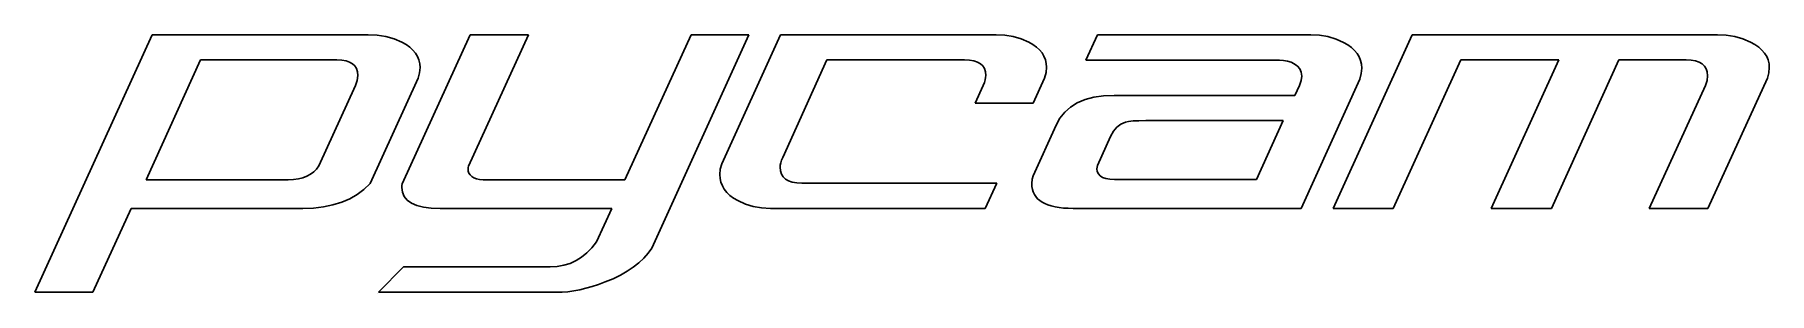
# Model space of a CAD drawing. Extents: x 0 to 101, y 0 to 15.
import ezdxf

# ---------------------------------------------------------------- set-up
doc = ezdxf.new("R2010")
doc.units = 0
doc.layers.get('0').update_dxf_attribs({"linetype": 'CONTINUOUS'})

msp = doc.modelspace()

# ---------------------------------------------------------------- linework, layer by layer
at = {"color": 0}
for p, q in [((6.81706, 15.0001), (0, 0.056424)), ((19.345, 15.0001), (6.81706, 15.0001)), ((19.8736, 14.9732), (19.345, 15.0001)), ((20.3743, 14.8924), (19.8736, 14.9732)), ((20.8471, 14.7575), (20.3743, 14.8924)), ((21.2919, 14.5687), (20.8471, 14.7575)), ((21.5424, 14.4271), (21.2919, 14.5687)), ((25.2692, 15.0001), (21.3169, 6.34858)), ((21.7594, 14.2732), (21.5424, 14.4271)), ((21.9431, 14.1069), (21.7594, 14.2732)), ((22.0932, 13.9282), (21.9431, 14.1069)), ((25.1563, 7.37799), (28.6399, 15.0001)), ((28.6399, 15.0001), (25.2692, 15.0001)), ((38.0781, 15.0001), (34.2389, 6.57329)), ((35.7932, 2.62115), (41.4296, 15.0001)), ((41.4296, 15.0001), (38.0781, 15.0001)), ((43.2622, 15.0001), (39.8544, 7.5089)), ((55.7721, 15.0001), (43.2622, 15.0001)), ((56.2832, 14.9732), (55.7721, 15.0001)), ((56.769, 14.8924), (56.2832, 14.9732)), ((57.2293, 14.7575), (56.769, 14.8924)), ((57.664, 14.5687), (57.2293, 14.7575)), ((57.9053, 14.4315), (57.664, 14.5687)), ((58.1143, 14.2813), (57.9053, 14.4315)), ((58.2913, 14.1179), (58.1143, 14.2813)), ((58.436, 13.9417), (58.2913, 14.1179)), ((61.6436, 15.0001), (60.9685, 13.5199)), ((74.0212, 15.0001), (61.6436, 15.0001)), ((74.5344, 14.9719), (74.0212, 15.0001)), ((75.0238, 14.8876), (74.5344, 14.9719)), ((75.4893, 14.7471), (75.0238, 14.8876)), ((79.9122, 15.0001), (75.3251, 4.92513)), ((75.9312, 14.5507), (75.4893, 14.7471)), ((76.1774, 14.4085), (75.9312, 14.5507)), ((76.3904, 14.2533), (76.1774, 14.4085)), ((76.5707, 14.0854), (76.3904, 14.2533)), ((97.6094, 15.0001), (79.9122, 15.0001)), ((98.1299, 14.9732), (97.6094, 15.0001)), ((98.6249, 14.8924), (98.1299, 14.9732)), ((99.0944, 14.7575), (98.6249, 14.8924)), ((99.5383, 14.5687), (99.0944, 14.7575)), ((99.7928, 14.4271), (99.5383, 14.5687)), ((100.013, 14.2732), (99.7928, 14.4271)), ((100.2, 14.1069), (100.013, 14.2732)), ((100.353, 13.9282), (100.2, 14.1069)), ((6.46007, 6.59131), (9.62554, 13.5393)), ((9.62554, 13.5393), (17.5287, 13.5393)), ((17.5287, 13.5393), (17.814, 13.5253)), ((17.814, 13.5253), (18.0613, 13.4832)), ((18.0613, 13.4832), (18.2703, 13.413)), ((18.2703, 13.413), (18.4415, 13.3148)), ((18.4415, 13.3148), (18.5744, 13.1885)), ((18.5744, 13.1885), (18.6694, 13.034)), ((22.21, 13.7371), (22.0932, 13.9282)), ((22.2933, 13.5337), (22.21, 13.7371)), ((22.3435, 13.3181), (22.2933, 13.5337)), ((22.3319, 12.7853), (22.3601, 13.0902)), ((22.3601, 13.0902), (22.3435, 13.3181)), ((43.3944, 7.8839), (45.9589, 13.5393)), ((45.9589, 13.5393), (53.9365, 13.5393)), ((53.9365, 13.5393), (54.2263, 13.5253)), ((54.2263, 13.5253), (54.4774, 13.4832)), ((54.4774, 13.4832), (54.6897, 13.413)), ((54.6897, 13.413), (54.8636, 13.3148)), ((54.8636, 13.3148), (54.9987, 13.1885)), ((54.9987, 13.1885), (55.0954, 13.034)), ((58.5486, 13.7526), (58.436, 13.9417)), ((58.629, 13.5505), (58.5486, 13.7526)), ((58.6774, 13.3356), (58.629, 13.5505)), ((58.6656, 12.8), (58.6935, 13.1078)), ((58.6935, 13.1078), (58.6774, 13.3356)), ((60.9685, 13.5199), (72.2051, 13.5199)), ((72.2051, 13.5199), (72.4488, 13.5072)), ((72.4488, 13.5072), (72.6733, 13.469)), ((72.6733, 13.469), (72.8792, 13.4048)), ((72.8792, 13.4048), (73.0663, 13.3146)), ((73.0663, 13.3146), (73.2547, 13.1787)), ((73.2547, 13.1787), (73.3896, 13.015)), ((76.7182, 13.9047), (76.5707, 14.0854)), ((76.8328, 13.711), (76.7182, 13.9047)), ((76.9146, 13.5046), (76.8328, 13.711)), ((76.9636, 13.2852), (76.9146, 13.5046)), ((76.98, 13.0528), (76.9636, 13.2852)), ((78.8074, 4.92513), (82.7207, 13.5393)), ((82.7207, 13.5393), (88.4135, 13.5393)), ((88.4135, 13.5393), (84.4821, 4.92513)), ((87.9835, 4.92513), (91.8972, 13.5393)), ((91.8972, 13.5393), (95.7929, 13.5393)), ((95.7929, 13.5393), (96.0869, 13.525)), ((96.0869, 13.525), (96.3417, 13.4819)), ((96.3417, 13.4819), (96.5572, 13.4103)), ((96.5572, 13.4103), (96.7336, 13.3098)), ((96.7336, 13.3098), (96.8707, 13.1808)), ((96.8707, 13.1808), (96.9688, 13.023)), ((100.471, 13.7371), (100.353, 13.9282)), ((100.556, 13.5337), (100.471, 13.7371)), ((100.607, 13.3181), (100.556, 13.5337)), ((100.596, 12.7853), (100.624, 13.0902)), ((100.624, 13.0902), (100.607, 13.3181)), ((18.7126, 12.3454), (18.6147, 12.0593)), ((18.6694, 13.034), (18.7265, 12.8515)), ((18.7456, 12.6407), (18.7126, 12.3454)), ((18.7265, 12.8515), (18.7456, 12.6407)), ((19.4564, 6.3666), (22.2468, 12.4714)), ((22.2468, 12.4714), (22.3319, 12.7853)), ((55.0889, 12.2226), (55.0237, 12.0593)), ((55.1354, 12.3737), (55.0889, 12.2226)), ((55.0954, 13.034), (55.1533, 12.8515)), ((55.1633, 12.5131), (55.1354, 12.3737)), ((55.1533, 12.8515), (55.1726, 12.6407)), ((55.1726, 12.6407), (55.1633, 12.5131)), ((57.9258, 11.0299), (58.5819, 12.4714)), ((58.5819, 12.4714), (58.6656, 12.8)), ((73.4647, 12.3454), (73.3668, 12.0593)), ((73.3896, 13.015), (73.4706, 12.8233)), ((73.4603, 4.92513), (76.8686, 12.416)), ((73.4978, 12.6037), (73.4647, 12.3454)), ((73.4706, 12.8233), (73.4978, 12.6037)), ((76.8686, 12.416), (76.9519, 12.7438)), ((76.9519, 12.7438), (76.98, 13.0528)), ((97.0142, 12.3404), (96.9161, 12.0593)), ((96.9688, 13.023), (97.0275, 12.8365)), ((97.0471, 12.6213), (97.0142, 12.3404)), ((97.0275, 12.8365), (97.0471, 12.6213)), ((97.0661, 4.92513), (100.511, 12.4714)), ((100.511, 12.4714), (100.596, 12.7853)), ((18.6147, 12.0593), (16.48, 7.3974)), ((55.0237, 12.0593), (54.5553, 11.0299)), ((60.9315, 11.2367), (60.4822, 11.0482)), ((61.4371, 11.3714), (60.9315, 11.2367)), ((61.9988, 11.4522), (61.4371, 11.3714)), ((62.6167, 11.4791), (61.9988, 11.4522)), ((73.1036, 11.4791), (62.6167, 11.4791)), ((73.3668, 12.0593), (73.1036, 11.4791)), ((96.9161, 12.0593), (93.6582, 4.92513)), ((54.5553, 11.0299), (57.9258, 11.0299)), ((59.4708, 10.16), (59.2458, 9.7564)), ((59.7519, 10.5099), (59.4708, 10.16)), ((60.089, 10.8059), (59.7519, 10.5099)), ((60.4822, 11.0482), (60.089, 10.8059)), ((59.2458, 9.7564), (57.9163, 6.81565)), ((61.6436, 7.41536), (62.4114, 9.10058)), ((62.4114, 9.10058), (62.5774, 9.39794)), ((62.5774, 9.39794), (62.7763, 9.63465)), ((62.7763, 9.63465), (63.0079, 9.81033)), ((63.0079, 9.81033), (63.2725, 9.92469)), ((63.2725, 9.92469), (63.4586, 9.96614)), ((63.4586, 9.96614), (63.7172, 9.99544)), ((63.7172, 9.99544), (64.0483, 10.0129)), ((64.0483, 10.0129), (64.4521, 10.0186)), ((64.4521, 10.0186), (72.4296, 10.0186)), ((72.4296, 10.0186), (70.8751, 6.61035)), ((16.1858, 7.04465), (16.0012, 6.90608)), ((16.3456, 7.20844), (16.1858, 7.04465)), ((16.48, 7.3974), (16.3456, 7.20844)), ((25.1368, 7.21007), (25.1418, 7.29867)), ((25.1506, 7.08117), (25.1368, 7.21007)), ((25.1418, 7.29867), (25.1563, 7.37799)), ((25.1918, 6.96636), (25.1506, 7.08117)), ((39.7706, 7.19575), (39.7425, 6.8915)), ((39.8544, 7.5089), (39.7706, 7.19575)), ((43.2442, 7.32156), (43.2535, 7.44125)), ((43.2638, 7.10221), (43.2442, 7.32156)), ((43.2535, 7.44125), (43.2817, 7.57482)), ((43.3225, 6.91211), (43.2638, 7.10221)), ((43.2817, 7.57482), (43.3286, 7.72239)), ((43.3286, 7.72239), (43.3944, 7.8839)), ((61.6221, 7.22683), (61.6436, 7.41536)), ((61.6421, 7.06342), (61.6221, 7.22683)), ((61.7037, 6.92507), (61.6421, 7.06342)), ((14.701, 6.59131), (6.46007, 6.59131)), ((15.0113, 6.60389), (14.701, 6.59131)), ((15.2964, 6.64165), (15.0113, 6.60389)), ((15.5565, 6.70464), (15.2964, 6.64165)), ((15.7914, 6.79275), (15.5565, 6.70464)), ((16.0012, 6.90608), (15.7914, 6.79275)), ((19.1007, 6.02886), (19.4564, 6.3666)), ((21.3033, 6.25), (21.2989, 6.14187)), ((21.2989, 6.14187), (21.3338, 5.85667)), ((21.3169, 6.34858), (21.3033, 6.25)), ((25.2607, 6.86561), (25.1918, 6.96636)), ((25.3569, 6.77903), (25.2607, 6.86561)), ((25.4807, 6.70649), (25.3569, 6.77903)), ((25.6321, 6.64806), (25.4807, 6.70649)), ((25.811, 6.60363), (25.6321, 6.64806)), ((26.0174, 6.57329), (25.811, 6.60363)), ((34.2389, 6.57329), (26.0174, 6.57329)), ((39.7425, 6.8915), (39.7589, 6.65901)), ((39.7589, 6.65901), (39.8079, 6.43869)), ((39.8079, 6.43869), (39.8899, 6.23068)), ((39.8899, 6.23068), (40.0044, 6.03489)), ((43.4204, 6.75131), (43.3225, 6.91211)), ((43.5575, 6.61974), (43.4204, 6.75131)), ((43.7339, 6.51747), (43.5575, 6.61974)), ((43.9494, 6.44439), (43.7339, 6.51747)), ((44.2043, 6.40061), (43.9494, 6.44439)), ((44.4983, 6.38596), (44.2043, 6.40061)), ((55.809, 6.38596), (44.4983, 6.38596)), ((55.1353, 4.92513), (55.809, 6.38596)), ((57.8604, 6.61963), (57.8418, 6.3666)), ((57.8418, 6.3666), (57.8511, 6.19211)), ((57.8511, 6.19211), (57.8792, 6.02886)), ((57.9163, 6.81565), (57.8604, 6.61963)), ((61.8071, 6.81179), (61.7037, 6.92507)), ((61.9518, 6.72368), (61.8071, 6.81179)), ((62.1383, 6.66075), (61.9518, 6.72368)), ((62.3664, 6.62299), (62.1383, 6.66075)), ((62.6361, 6.61035), (62.3664, 6.62299)), ((70.8751, 6.61035), (62.6361, 6.61035)), ((16.7604, 5.01531), (17.3035, 5.12799)), ((17.3035, 5.12799), (17.809, 5.28564)), ((17.809, 5.28564), (18.2771, 5.48839)), ((18.2771, 5.48839), (18.7076, 5.73611)), ((18.7076, 5.73611), (19.1007, 6.02886)), ((21.3338, 5.85667), (21.4382, 5.60949)), ((21.4382, 5.60949), (21.6122, 5.40033)), ((21.6122, 5.40033), (21.8558, 5.22922)), ((21.8558, 5.22922), (22.1693, 5.09619)), ((22.1693, 5.09619), (22.5522, 5.00119)), ((40.0044, 6.03489), (40.1518, 5.8514)), ((40.1518, 5.8514), (40.3321, 5.68018)), ((40.3321, 5.68018), (40.5453, 5.52126)), ((40.5453, 5.52126), (40.7914, 5.37457)), ((40.7914, 5.37457), (41.2251, 5.17817)), ((41.2251, 5.17817), (41.685, 5.03771)), ((41.685, 5.03771), (42.1707, 4.95329)), ((57.8792, 6.02886), (57.9261, 5.8769)), ((57.9261, 5.8769), (57.9917, 5.73611)), ((57.9917, 5.73611), (58.0758, 5.60661)), ((58.0758, 5.60661), (58.1789, 5.48839)), ((58.1789, 5.48839), (58.3007, 5.3814)), ((58.3007, 5.3814), (58.4411, 5.28564)), ((58.4411, 5.28564), (58.6003, 5.20117)), ((58.6003, 5.20117), (58.7782, 5.12799)), ((58.7782, 5.12799), (58.9747, 5.06597)), ((58.9747, 5.06597), (59.19, 5.01531)), ((3.37076, 0.056424), (5.59896, 4.92513)), ((5.59896, 4.92513), (15.5621, 4.92513)), ((15.5621, 4.92513), (16.18, 4.94769)), ((16.18, 4.94769), (16.7604, 5.01531)), ((22.5522, 5.00119), (23.0049, 4.94417)), ((23.0049, 4.94417), (23.5271, 4.92513)), ((23.5271, 4.92513), (33.4712, 4.92513)), ((33.4712, 4.92513), (32.5907, 2.97814)), ((42.1707, 4.95329), (42.6818, 4.92513)), ((42.6818, 4.92513), (55.1353, 4.92513)), ((59.19, 5.01531), (59.424, 4.97586)), ((59.424, 4.97586), (59.6767, 4.94769)), ((59.6767, 4.94769), (59.9482, 4.93078)), ((59.9482, 4.93078), (60.2382, 4.92513)), ((60.2382, 4.92513), (73.4603, 4.92513)), ((75.3251, 4.92513), (78.8074, 4.92513)), ((84.4821, 4.92513), (87.9835, 4.92513)), ((93.6582, 4.92513), (97.0661, 4.92513)), ((31.7286, 2.09885), (31.4014, 1.89594)), ((32.036, 2.34685), (31.7286, 2.09885)), ((32.3233, 2.63997), (32.036, 2.34685)), ((32.5907, 2.97814), (32.3233, 2.63997)), ((35.0449, 1.76606), (35.3293, 2.03543)), ((35.3293, 2.03543), (35.5787, 2.32047)), ((35.5787, 2.32047), (35.7932, 2.62115)), ((21.3928, 1.53526), (19.9499, 0.056424)), ((29.8936, 1.53526), (21.3928, 1.53526)), ((30.3003, 1.55783), (29.8936, 1.53526)), ((30.6872, 1.62543), (30.3003, 1.55783)), ((31.0543, 1.73817), (30.6872, 1.62543)), ((31.4014, 1.89594), (31.0543, 1.73817)), ((33.5561, 0.846463), (33.981, 1.05263)), ((33.981, 1.05263), (34.3708, 1.27463)), ((34.3708, 1.27463), (34.7254, 1.51247)), ((34.7254, 1.51247), (35.0449, 1.76606)), ((0, 0.056424), (3.37076, 0.056424)), ((19.8756, 0), (19.8756, 0)), ((19.9499, 0.056424), (30.2867, 0.056424)), ((30.2867, 0.056424), (30.605, 0.065809)), ((30.605, 0.065809), (30.9328, 0.093967)), ((30.9328, 0.093967), (31.27, 0.140842)), ((31.27, 0.140842), (31.6165, 0.206435)), ((31.6165, 0.206435), (31.9725, 0.290744)), ((31.9725, 0.290744), (32.3378, 0.393826)), ((32.3378, 0.393826), (32.7124, 0.515625)), ((32.7124, 0.515625), (33.0962, 0.656142)), ((33.0962, 0.656142), (33.5561, 0.846463))]:
    msp.add_line(p, q, dxfattribs=at)

doc.saveas('drawing.dxf')
